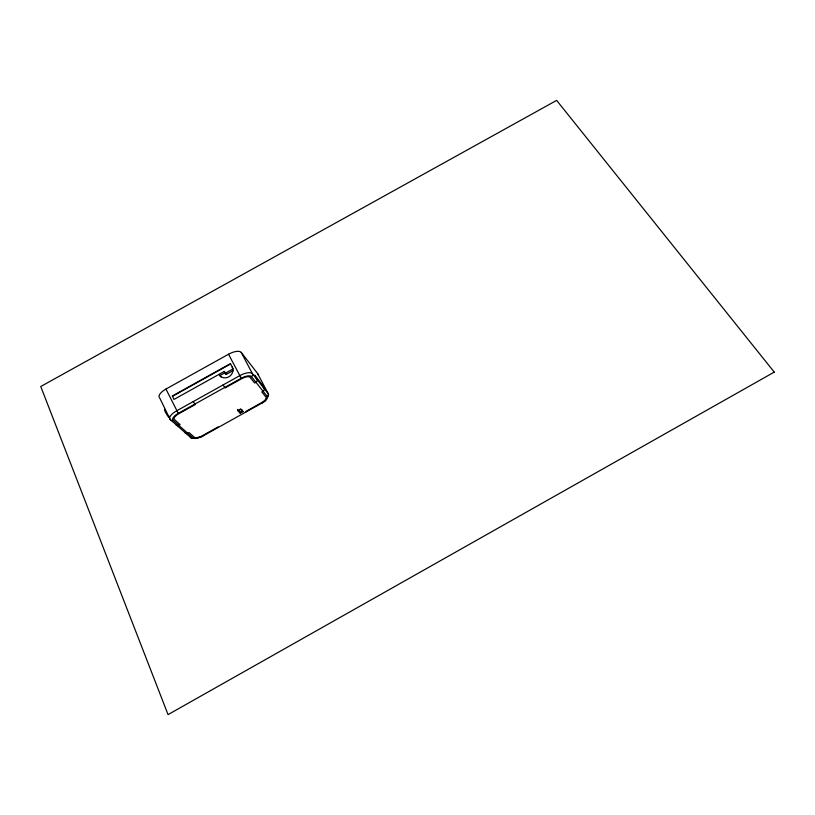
<?xml version="1.0" encoding="UTF-8"?>
<svg xmlns="http://www.w3.org/2000/svg" width="815" height="815" viewBox="0 0 815 815"><rect width="100%" height="100%" fill="white"/><g stroke="black" fill="none" stroke-linecap="round" stroke-linejoin="round"><path stroke-width="1.22" d="M197.678 437.757L201.794 436.626L262.42 402.793L265.323 400.837L266.25 398.922M191.729 437.798A10.819 3.912 -26.3 0 1 190.303 437.197L170.192 419.501L159.638 397.842A11.339 4.523 -25.6 0 1 165.944 389.061L228.526 354.23A11.227 4.544 -27.1 0 1 241.24 352.416L257.509 373.392L268.227 393.706A10.717 3.932 -27.5 0 1 268.532 394.929M172.464 396.324L230.604 363.948M224.278 371.426L173.992 399.432L172.311 396.009L230.451 363.643L233.161 368.859L225.225 373.27L224.278 371.426L226.224 374.442L233.151 370.581M219.826 375.634L225.276 372.598M267.279 396.508A2.139 1.976 -37.4 0 0 268.227 393.706L252.416 373.678A11.308 4.37 -27.3 0 0 239.702 375.695L176.641 410.831A11.42 4.35 -25.9 0 0 170.192 419.501A2.282 2.058 -44.1 0 0 173.086 420.265A9.148 3.464 -25.9 0 1 178.261 413.348L241.24 378.252A9.057 3.484 -27.3 0 1 251.407 376.612L267.279 396.508A8.578 3.128 -27.5 0 1 261.829 403.119M240.996 409.293L238.184 410.862L237.43 409.385M242.35 410.791L239.549 412.359L238.795 410.882M243.043 411.677L240.608 408.987L237.786 410.556L240.242 413.246L243.043 411.677L242.137 409.925M165.027 409.619L164.864 409.476A4.452 0.652 60.4 0 0 165.435 412.125A4.452 0.652 60.4 0 0 168.522 416.903L168.685 417.046A4.452 0.652 60.4 0 0 168.827 416.027M173.086 420.265L193.053 437.94A8.659 3.117 -26.3 0 0 202.976 435.974M218.481 427.315L218.104 426.938L202.578 435.607A7.213 2.598 -26.3 0 1 194.306 437.237L189.039 432.561L187.776 433.274A2.19 1.997 -44.6 0 1 184.985 432.521M178.261 413.348L165.944 389.061M246.364 411.758L246.008 411.361L261.503 402.712A7.152 2.608 -27.5 0 0 266.036 397.2L261.829 391.954L263.092 391.251A2.17 2.007 -37.3 0 0 264.05 388.409L261.87 384.272L254.708 375.165L256.929 379.393A2.221 2.048 -37 0 1 255.941 382.286L254.647 383.009L250.093 377.345A7.549 2.903 -27.3 0 0 241.627 378.71L225.093 387.93L223.127 384.935M225.225 373.27L226.224 374.442M220.997 376.948L218.991 374.37L220.621 376.377A7.58 6.897 -38 0 0 228.781 376.856A7.58 6.897 -38 0 0 232.907 369.531L232.204 367.015M241.24 378.252L228.526 354.23M241.24 352.416L252.416 373.678A2.262 2.068 -36.8 0 1 251.407 376.612M239.335 411.483L240.242 413.246M193.257 401.581L195.294 404.535L178.719 413.776A7.62 2.883 -25.9 0 0 174.4 419.531L180.084 424.584L178.78 425.318A2.251 2.038 -44.3 0 1 175.928 424.554M193.053 437.94A2.16 1.976 -44.9 0 1 190.303 437.197M268.329 395.693A10.717 3.932 -27.5 0 1 267.595 396.966M257.509 373.392A10.646 4.095 -27.4 0 1 257.835 374.656M774.25 372.098L168.053 714.612L40.75 386.504L556.635 100.388L774.25 372.098"/></g></svg>
